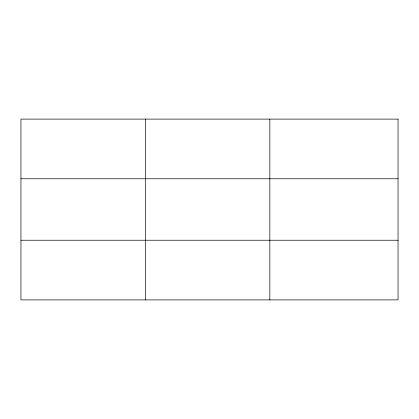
<?xml version="1.0" encoding="UTF-8"?>
<svg xmlns="http://www.w3.org/2000/svg" width="419" height="419" viewBox="0 0 419 419"><rect width="100%" height="100%" fill="white"/><g stroke="black" fill="none" stroke-linecap="round" stroke-linejoin="round"><path stroke-width="0.63" d="M145.393 299.894L145.393 119.106M269.836 299.894L269.836 119.106M20.95 178.766L398.05 178.766M20.95 240.234L398.05 240.234M398.05 119.106L398.05 299.894L20.95 299.894L20.95 119.106L398.05 119.106"/></g></svg>
